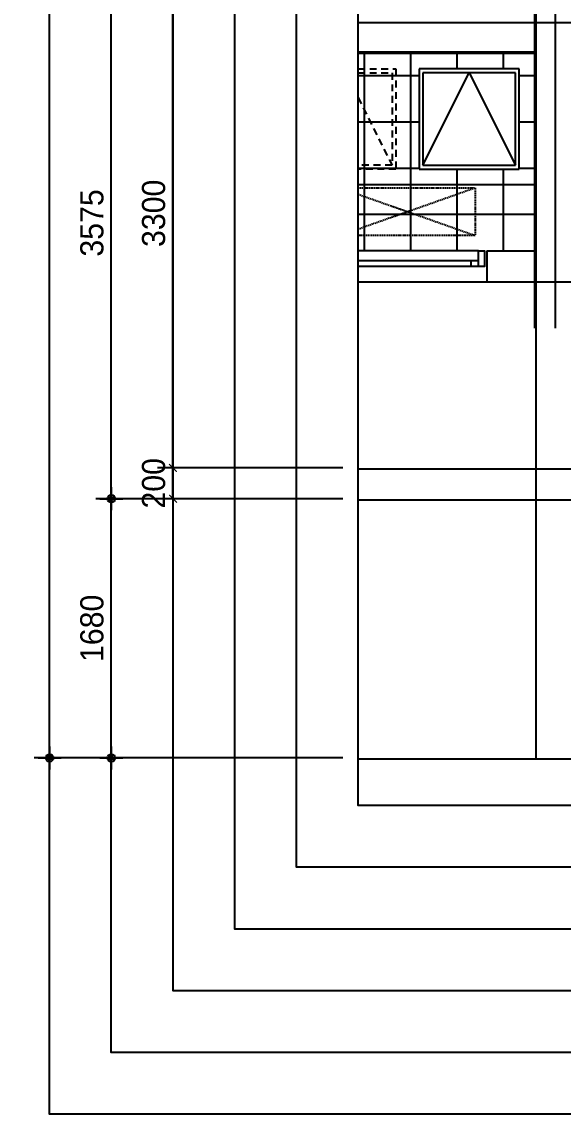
# Model space of a CAD drawing. Header units: millimetres. Extents: x -24416 to 92204, y -190080 to 23760.
# Drawn here: x 54478 to 57987, y -95532 to -88452 of the extents above; entities that cross this region are included whole.
import ezdxf
from ezdxf.xclip import XClip

# ---------------------------------------------------------------- set-up
doc = ezdxf.new("R2010")
doc.units = ezdxf.units.MM
doc.header["$LTSCALE"] = 50
doc.header["$XCLIPFRAME"] = 0
for name, pattern in [('AUDIT_D_220706163347-0', [0]), ('CEN', [62, 60, -1, 0, -1]), ('HD', [2.5, 1.5, -1]), ('HID', [2.3, 1.5, -0.8])]:
    doc.linetypes.add(name, pattern=pattern)
doc.layers.get('defpoints').update_dxf_attribs({"color": 139})
for name, color, linetype in [('A-ELE8', 8, 'Continuous'), ('AA-XXXX-DIMS', 7, 'Continuous'), ('CEN_CON', 1, 'CEN'), ('CONC', 2, 'Continuous'), ('DIM', 7, 'AUDIT_D_220706163347-0'), ('ELE3_CON', 7, 'Continuous'), ('ETC', 7, 'Continuous'), ('WIN', 4, 'Continuous'), ('바닥타일', 8, 'Continuous')]:
    doc.layers.add(name, color=color, linetype=linetype)
for name, color, linetype, plot in [('AA-XXXX-MC', 153, 'AUDIT_D_220706163347-0', False), ('Defpoint', 135, 'Continuous', False), ('MC', 135, 'Continuous', False)]:
    doc.layers.add(name, color=color, linetype=linetype, plot=plot)
doc.styles.add('HAUD01', font='Dotum.ttf')
doc.styles.add('맑은고딕', font='malgun.ttf', dxfattribs={"width": 0.9})
doc.dimstyles.new('DIM-50', dxfattribs={"dimscale": 50, "dimtxt": 3, "dimasz": 1, "dimexe": 2, "dimexo": 2, "dimgap": 1, "dimtad": 1, "dimdec": 0, "dimzin": 0, "dimdsep": 46, "dimtxsty": '맑은고딕', "dimblk1": 'DIMDOT', "dimblk2": 'DIMDOT', "dimsah": 1, "dimcen": 0.09, "dimdle": 2, "dimclrd": 7, "dimclre": 7, "dimclrt": 3, "dimadec": 0, "dimazin": 0, "dimtfac": 1, "dimtdec": 0, "dimtix": 1, "dimtmove": 2, "dimatfit": 3, "dimldrblk": 'DIMDOT', "dimfxl": 1, "dimtolj": 1, "dimtzin": 0, "dimarcsym": 0})
doc.dimstyles.new('MCDIM-50', dxfattribs={"dimscale": 50, "dimtxt": 3, "dimasz": 1, "dimexe": 2, "dimexo": 2, "dimgap": 1, "dimtad": 1, "dimdec": 0, "dimzin": 0, "dimdsep": 46, "dimtxsty": '맑은고딕', "dimblk1": 'ARCHTICK', "dimblk2": 'ARCHTICK', "dimsah": 1, "dimcen": 0.09, "dimdle": 2, "dimclrd": 7, "dimclre": 7, "dimclrt": 3, "dimadec": 0, "dimazin": 0, "dimtfac": 1, "dimtdec": 0, "dimtix": 1, "dimtmove": 2, "dimatfit": 3, "dimldrblk": 'ARCHTICK', "dimfxl": 1, "dimtolj": 1, "dimtzin": 0, "dimarcsym": 0})

# ---------------------------------------------------------------- blocks, each defined once
blk = doc.blocks.new('실외기창_1000')
at = {"layer": 'WIN', "color": 8}
blk.add_line((960, 100), (40, 100), dxfattribs=at)
at = {"layer": 'WIN'}
for p, q in [((960, 36), (40, 36)), ((960, 0), (40, 0)), ((90, 36), (90, 0)), ((910, 36), (910, 0))]:
    blk.add_line(p, q, dxfattribs=at)
for points in [[(40, 100), (0, 100), (0, 0), (40, 0)], [(960, 100), (1000, 100), (1000, 0), (960, 0)]]:
    blk.add_lwpolyline(points, close=True, dxfattribs=at)
blk = doc.blocks.new('A$C24669fbc')
at = {"layer": 'Defpoint'}
blk.add_lwpolyline([(1650, 850), (0, 850), (0, 0), (1650, 0)], close=True, dxfattribs=at)
at = {"layer": 'ETC', "linetype": 'HD', "ltscale": 0.6}
for points in [[(100, 750), (750, 750), (750, 100), (100, 100)], [(125, 725), (725, 725), (725, 125), (125, 125)]]:
    blk.add_lwpolyline(points, close=True, dxfattribs=at)
blk.add_lwpolyline([(125, 125), (425, 725), (725, 125)], dxfattribs=at)
at = {"layer": 'ETC', "linetype": 'HD', "ltscale": 10}
for points in [[(1550, 750), (900, 750), (900, 100), (1550, 100)], [(1525, 725), (925, 725), (925, 125), (1525, 125)]]:
    blk.add_lwpolyline(points, close=True, dxfattribs=at)
blk.add_lwpolyline([(925, 125), (1225, 725), (1525, 125)], dxfattribs=at)
blk = doc.blocks.new('A$C8273e713')
at = {"layer": 'A-ELE8', "linetype": 'HID', "ltscale": 0.1}
for p, q in [((0, 310), (880, 0)), ((0, 0), (880, 310))]:
    blk.add_line(p, q, dxfattribs=at)
blk.add_lwpolyline([(0, 310), (880, 310), (880, 0), (0, 0)], close=True, dxfattribs=at)
blk = doc.blocks.new('U-121A(확장)1', base_point=(300293.2, -148733.3))
at = {"layer": '바닥타일'}
h = blk.add_hatch(dxfattribs=at)
h.set_pattern_fill('_USER', color=256, scale=300, double=1, pattern_type=0)
h.set_pattern_definition([(0, (0, 0), (0, 300), []), (90, (0, 0), (-300, 2e-14), [])])
h.paths.add_polyline_path([(328423.2, -148003.3), (327773.2, -148003.3), (327773.2, -147353.3), (328423.2, -147353.3)], flags=16)
h.paths.add_polyline_path([(328533.2, -148533.3), (328533.2, -147243.3), (326868.2, -147243.3), (326868.2, -148533.3)])
at = {"layer": 'CEN_CON'}
for p, q in [((328658.2, -149033.3), (328658.2, -138398.3)), ((326713.2, -147053.3), (329263.2, -147053.3)), ((314628.2, -148733.3), (329263.2, -148733.3))]:
    blk.add_line(p, q, dxfattribs=at)
at = {"layer": 'CONC'}
for p, q in [((326748.2, -147243.3), (328533.2, -147243.3)), ((328533.2, -148533.3), (328533.2, -147243.3)), ((328213.2, -148533.3), (328533.2, -148533.3)), ((328213.2, -148533.3), (328213.2, -148733.3)), ((328213.2, -148733.3), (328533.2, -148733.3))]:
    blk.add_line(p, q, dxfattribs=at)
at = {"layer": 'ELE3_CON'}
blk.add_line((327183.2, -148733.3), (328213.2, -148733.3), dxfattribs=at)
at = {"layer": 'MC'}
blk.add_line((328523.2, -149033.3), (328523.2, -138398.3), dxfattribs=at)
blk.add_blockref('실외기창_1000', (327198.2, -148633.3))
at = {"layer": 'A-ELE8', "linetype": 'HID', "ltscale": 0.1}
blk.add_blockref('A$C8273e713', (327258.2, -148433.3), dxfattribs=at)
at = {"layer": 'ETC', "linetype": 'HD', "ltscale": 10}
blk.add_blockref('A$C24669fbc', (326873.2, -148103.3), dxfattribs=at)
blk = doc.blocks.new('U-121B(확장)1', base_point=(292391.8, -178477.8))
at = {"layer": 'CEN_CON'}
for p, q in [((294641.8, -176797.8), (292091.8, -176797.8)), ((306726.8, -178477.8), (292091.8, -178477.8))]:
    blk.add_line(p, q, dxfattribs=at)
at = {"layer": 'CONC'}
for p, q in [((292391.8, -178477.8), (292391.8, -169032.8)), ((293141.8, -178477.8), (292391.8, -178477.8))]:
    blk.add_line(p, q, dxfattribs=at)
at = {"layer": 'MC'}
blk.add_line((296751.8, -176597.8), (292091.8, -176597.8), dxfattribs=at)
blk = doc.blocks.new('DIMDOT')
at = {"layer": 'AA-XXXX-DIMS'}
for p, q in [((0, -1.5), (0, 1.5)), ((-1.5, 0), (1.5, 0))]:
    blk.add_line(p, q, dxfattribs=at)
for radius in [0.5, 0.25]:
    blk.add_circle((0, 0), radius, dxfattribs=at)
blk = doc.blocks.new('*D130')
at = {"layer": 'defpoints', "color": 0, "transparency": 16777216}
for p in [(4904.1, -115303.4), (6504.1, -115303.4), (6504.1, -116983.4)]:
    blk.add_point(p, dxfattribs=at)
at = {"layer": 'DIM', "color": 7, "lineweight": -2, "transparency": 16777216}
for p, q in [((6404.1, -115303.4), (4804.1, -115303.4)), ((4904.1, -116933.4), (4904.1, -115353.4)), ((6404.1, -116983.4), (4804.1, -116983.4))]:
    blk.add_line(p, q, dxfattribs=at)
at = {"layer": 'DIM', "color": 7, "lineweight": -2, "transparency": 16777216, "xscale": 50, "yscale": 50, "zscale": 50}
for p, rotation in [((4904.1, -115303.4), 90), ((4904.1, -116983.4), 270)]:
    blk.add_blockref('DIMDOT', p, dxfattribs=dict(at, rotation=rotation))
at = {"layer": 'DIM', "color": 3, "transparency": 16777216, "insert": (4779, -116143.4), "char_height": 150, "attachment_point": 5, "rotation": 90, "style": 'HAUD01'}
blk.add_mtext('\\A1;1680', dxfattribs=at)
blk = doc.blocks.new('*D131')
at = {"layer": 'defpoints', "color": 0, "transparency": 16777216}
for p in [(4904.1, -111728.4), (6504.1, -111728.4), (6504.1, -115303.4)]:
    blk.add_point(p, dxfattribs=at)
at = {"layer": 'DIM', "color": 7, "lineweight": -2, "transparency": 16777216}
for p, q in [((6404.1, -111728.4), (4804.1, -111728.4)), ((4904.1, -115253.4), (4904.1, -111778.4)), ((6404.1, -115303.4), (4804.1, -115303.4))]:
    blk.add_line(p, q, dxfattribs=at)
at = {"layer": 'DIM', "color": 7, "lineweight": -2, "transparency": 16777216, "xscale": 50, "yscale": 50, "zscale": 50}
for p, rotation in [((4904.1, -111728.4), 90), ((4904.1, -115303.4), 270)]:
    blk.add_blockref('DIMDOT', p, dxfattribs=dict(at, rotation=rotation))
at = {"layer": 'DIM', "color": 3, "transparency": 16777216, "insert": (4779, -113515.9), "char_height": 150, "attachment_point": 5, "rotation": 90, "style": 'HAUD01'}
blk.add_mtext('\\A1;3575', dxfattribs=at)
blk = doc.blocks.new('*D137')
at = {"layer": 'defpoints', "color": 0, "transparency": 16777216}
for p in [(4504.1, -101828.4), (6504.1, -101828.4), (6504.1, -116983.4)]:
    blk.add_point(p, dxfattribs=at)
at = {"layer": 'DIM', "color": 7, "lineweight": -2, "transparency": 16777216}
for p, q in [((6404.1, -101828.4), (4404.1, -101828.4)), ((4504.1, -116933.4), (4504.1, -101878.4)), ((6404.1, -116983.4), (4404.1, -116983.4))]:
    blk.add_line(p, q, dxfattribs=at)
at = {"layer": 'DIM', "color": 7, "lineweight": -2, "transparency": 16777216, "xscale": 50, "yscale": 50, "zscale": 50}
for p, rotation in [((4504.1, -101828.4), 90), ((4504.1, -116983.4), 270)]:
    blk.add_blockref('DIMDOT', p, dxfattribs=dict(at, rotation=rotation))
at = {"layer": 'DIM', "color": 3, "transparency": 16777216, "insert": (4379, -109405.9), "char_height": 150, "attachment_point": 5, "rotation": 90, "style": 'HAUD01'}
blk.add_mtext('\\A1;15155', dxfattribs=at)
blk = doc.blocks.new('_ArchTick')
at = {"color": 0, "linetype": 'ByBlock', "const_width": 0.15}
blk.add_lwpolyline([(-0.5, -0.5), (0.5, 0.5)], dxfattribs=at)
blk = doc.blocks.new('*D138')
at = {"layer": 'defpoints', "color": 0, "linetype": 'ByBlock', "transparency": 16777216}
for p in [(5304.1, -115103.4), (6504.1, -115103.4), (6504.1, -115303.4)]:
    blk.add_point(p, dxfattribs=at)
at = {"layer": 'DIM', "color": 7, "linetype": 'ByBlock', "lineweight": -2, "transparency": 16777216}
for p, q in [((6404.1, -115103.4), (5204.1, -115103.4)), ((5304.1, -115103.4), (5304.1, -115053.4)), ((5304.1, -115303.4), (5304.1, -115103.4)), ((6404.1, -115303.4), (5204.1, -115303.4)), ((5304.1, -115303.4), (5304.1, -115353.4))]:
    blk.add_line(p, q, dxfattribs=at)
at = {"layer": 'DIM', "color": 7, "linetype": 'ByBlock', "lineweight": -2, "transparency": 16777216, "xscale": 50, "yscale": 50, "zscale": 50}
for p, rotation in [((5304.1, -115103.4), 270), ((5304.1, -115303.4), 90)]:
    blk.add_blockref('_ArchTick', p, dxfattribs=dict(at, rotation=rotation))
at = {"layer": 'DIM', "color": 3, "linetype": 'ByBlock', "transparency": 16777216, "insert": (5179, -115203.4), "char_height": 150, "attachment_point": 5, "rotation": 90, "style": 'HAUD01'}
blk.add_mtext('\\A1;200', dxfattribs=at)
blk = doc.blocks.new('*D139')
at = {"layer": 'defpoints', "color": 0, "linetype": 'ByBlock', "transparency": 16777216}
for p in [(5304.1, -111803.4), (6504.1, -111803.4), (6504.1, -115103.4)]:
    blk.add_point(p, dxfattribs=at)
at = {"layer": 'DIM', "color": 7, "linetype": 'ByBlock', "lineweight": -2, "transparency": 16777216}
for p, q in [((5304.1, -115203.4), (5304.1, -111703.4)), ((6404.1, -111803.4), (5204.1, -111803.4)), ((6404.1, -115103.4), (5204.1, -115103.4))]:
    blk.add_line(p, q, dxfattribs=at)
at = {"layer": 'DIM', "color": 7, "linetype": 'ByBlock', "lineweight": -2, "transparency": 16777216, "xscale": 50, "yscale": 50, "zscale": 50}
for p, rotation in [((5304.1, -111803.4), 90), ((5304.1, -115103.4), 270)]:
    blk.add_blockref('_ArchTick', p, dxfattribs=dict(at, rotation=rotation))
at = {"layer": 'DIM', "color": 3, "linetype": 'ByBlock', "transparency": 16777216, "insert": (5179, -113453.4), "char_height": 150, "attachment_point": 5, "rotation": 90, "style": 'HAUD01'}
blk.add_mtext('\\A1;3300', dxfattribs=at)
blk = doc.blocks.new('DIM-1108')
at = {"layer": 'DIM'}
for base, p1, p2, picture, middle in [((4504.1, -101828.4), (6504.1, -116983.4), (6504.1, -101828.4), '*D137', (4379, -109405.9)), ((4904.1, -111728.4), (6504.1, -115303.4), (6504.1, -111728.4), '*D131', (4779, -113515.9)), ((4904.1, -115303.4), (6504.1, -116983.4), (6504.1, -115303.4), '*D130', (4779, -116143.4))]:
    dim = blk.add_linear_dim(base=base, p1=p1, p2=p2, angle=90, dimstyle='DIM-50', override={"dimscale": 50, "dimtxsty": 'HAUD01'}, dxfattribs=at)
    dim.commit()
    dim.dimension.update_dxf_attribs({"geometry": picture, "text_midpoint": middle})
at = {"layer": 'DIM', "linetype": 'ByBlock'}
for base, p1, p2, picture, middle in [((5304.1, -111803.4), (6504.1, -115103.4), (6504.1, -111803.4), '*D139', (5179, -113453.4)), ((5304.1, -115103.4), (6504.1, -115303.4), (6504.1, -115103.4), '*D138', (5179, -115203.4))]:
    dim = blk.add_linear_dim(base=base, p1=p1, p2=p2, angle=90, dimstyle='MCDIM-50', override={"dimtxsty": 'HAUD01'}, dxfattribs=at)
    dim.commit()
    dim.dimension.update_dxf_attribs({"geometry": picture, "text_midpoint": middle})

msp = doc.modelspace()

# ---------------------------------------------------------------- linework, layer by layer
at = {"layer": 'AA-XXXX-MC'}
msp.add_line((57937.8, -91352.4), (56658.1, -91352.4), dxfattribs=at)
at = {"layer": 'CEN_CON'}
for p, q in [((57937.8, -91552.4), (56658.1, -91552.4)), ((57937.8, -93232.4), (56658.1, -93232.4))]:
    msp.add_line(p, q, dxfattribs=at)
at = {"layer": 'defpoints'}
for points in [[(54658.1, -75012.4), (84982.8, -75012.4), (84982.8, -95532.4), (54658.1, -95532.4)], [(55058.1, -75412.4), (84582.8, -75412.4), (84582.8, -95132.4), (55058.1, -95132.4)], [(55458.1, -75812.4), (84182.8, -75812.4), (84182.8, -94732.4), (55458.1, -94732.4)], [(55858.1, -76212.4), (83782.8, -76212.4), (83782.8, -94332.4), (55858.1, -94332.4)], [(56258.1, -76612.4), (83382.8, -76612.4), (83382.8, -93932.4), (56258.1, -93932.4)], [(56658.1, -77012.4), (82982.8, -77012.4), (82982.8, -93532.4), (56658.1, -93532.4)]]:
    msp.add_lwpolyline(points, close=True, dxfattribs=at)

# ---------------------------------------------------------------- block references
msp.add_blockref('DIM-1108', (50153.9, 23760))
ref = msp.add_blockref('U-121B(확장)1', (57812.8, -93232.4))
XClip(ref).set_block_clipping_path([(291236.9970359709, -178777.7726251345), (317561.77152699, -162257.7726268454)])
ref = msp.add_blockref('U-121A(확장)1', (29572.8, -90137.4))
XClip(ref).set_block_clipping_path([(327378.4650932478, -152128.3113325507), (353703.2395842669, -135608.3113342617)])

doc.saveas('drawing.dxf')
